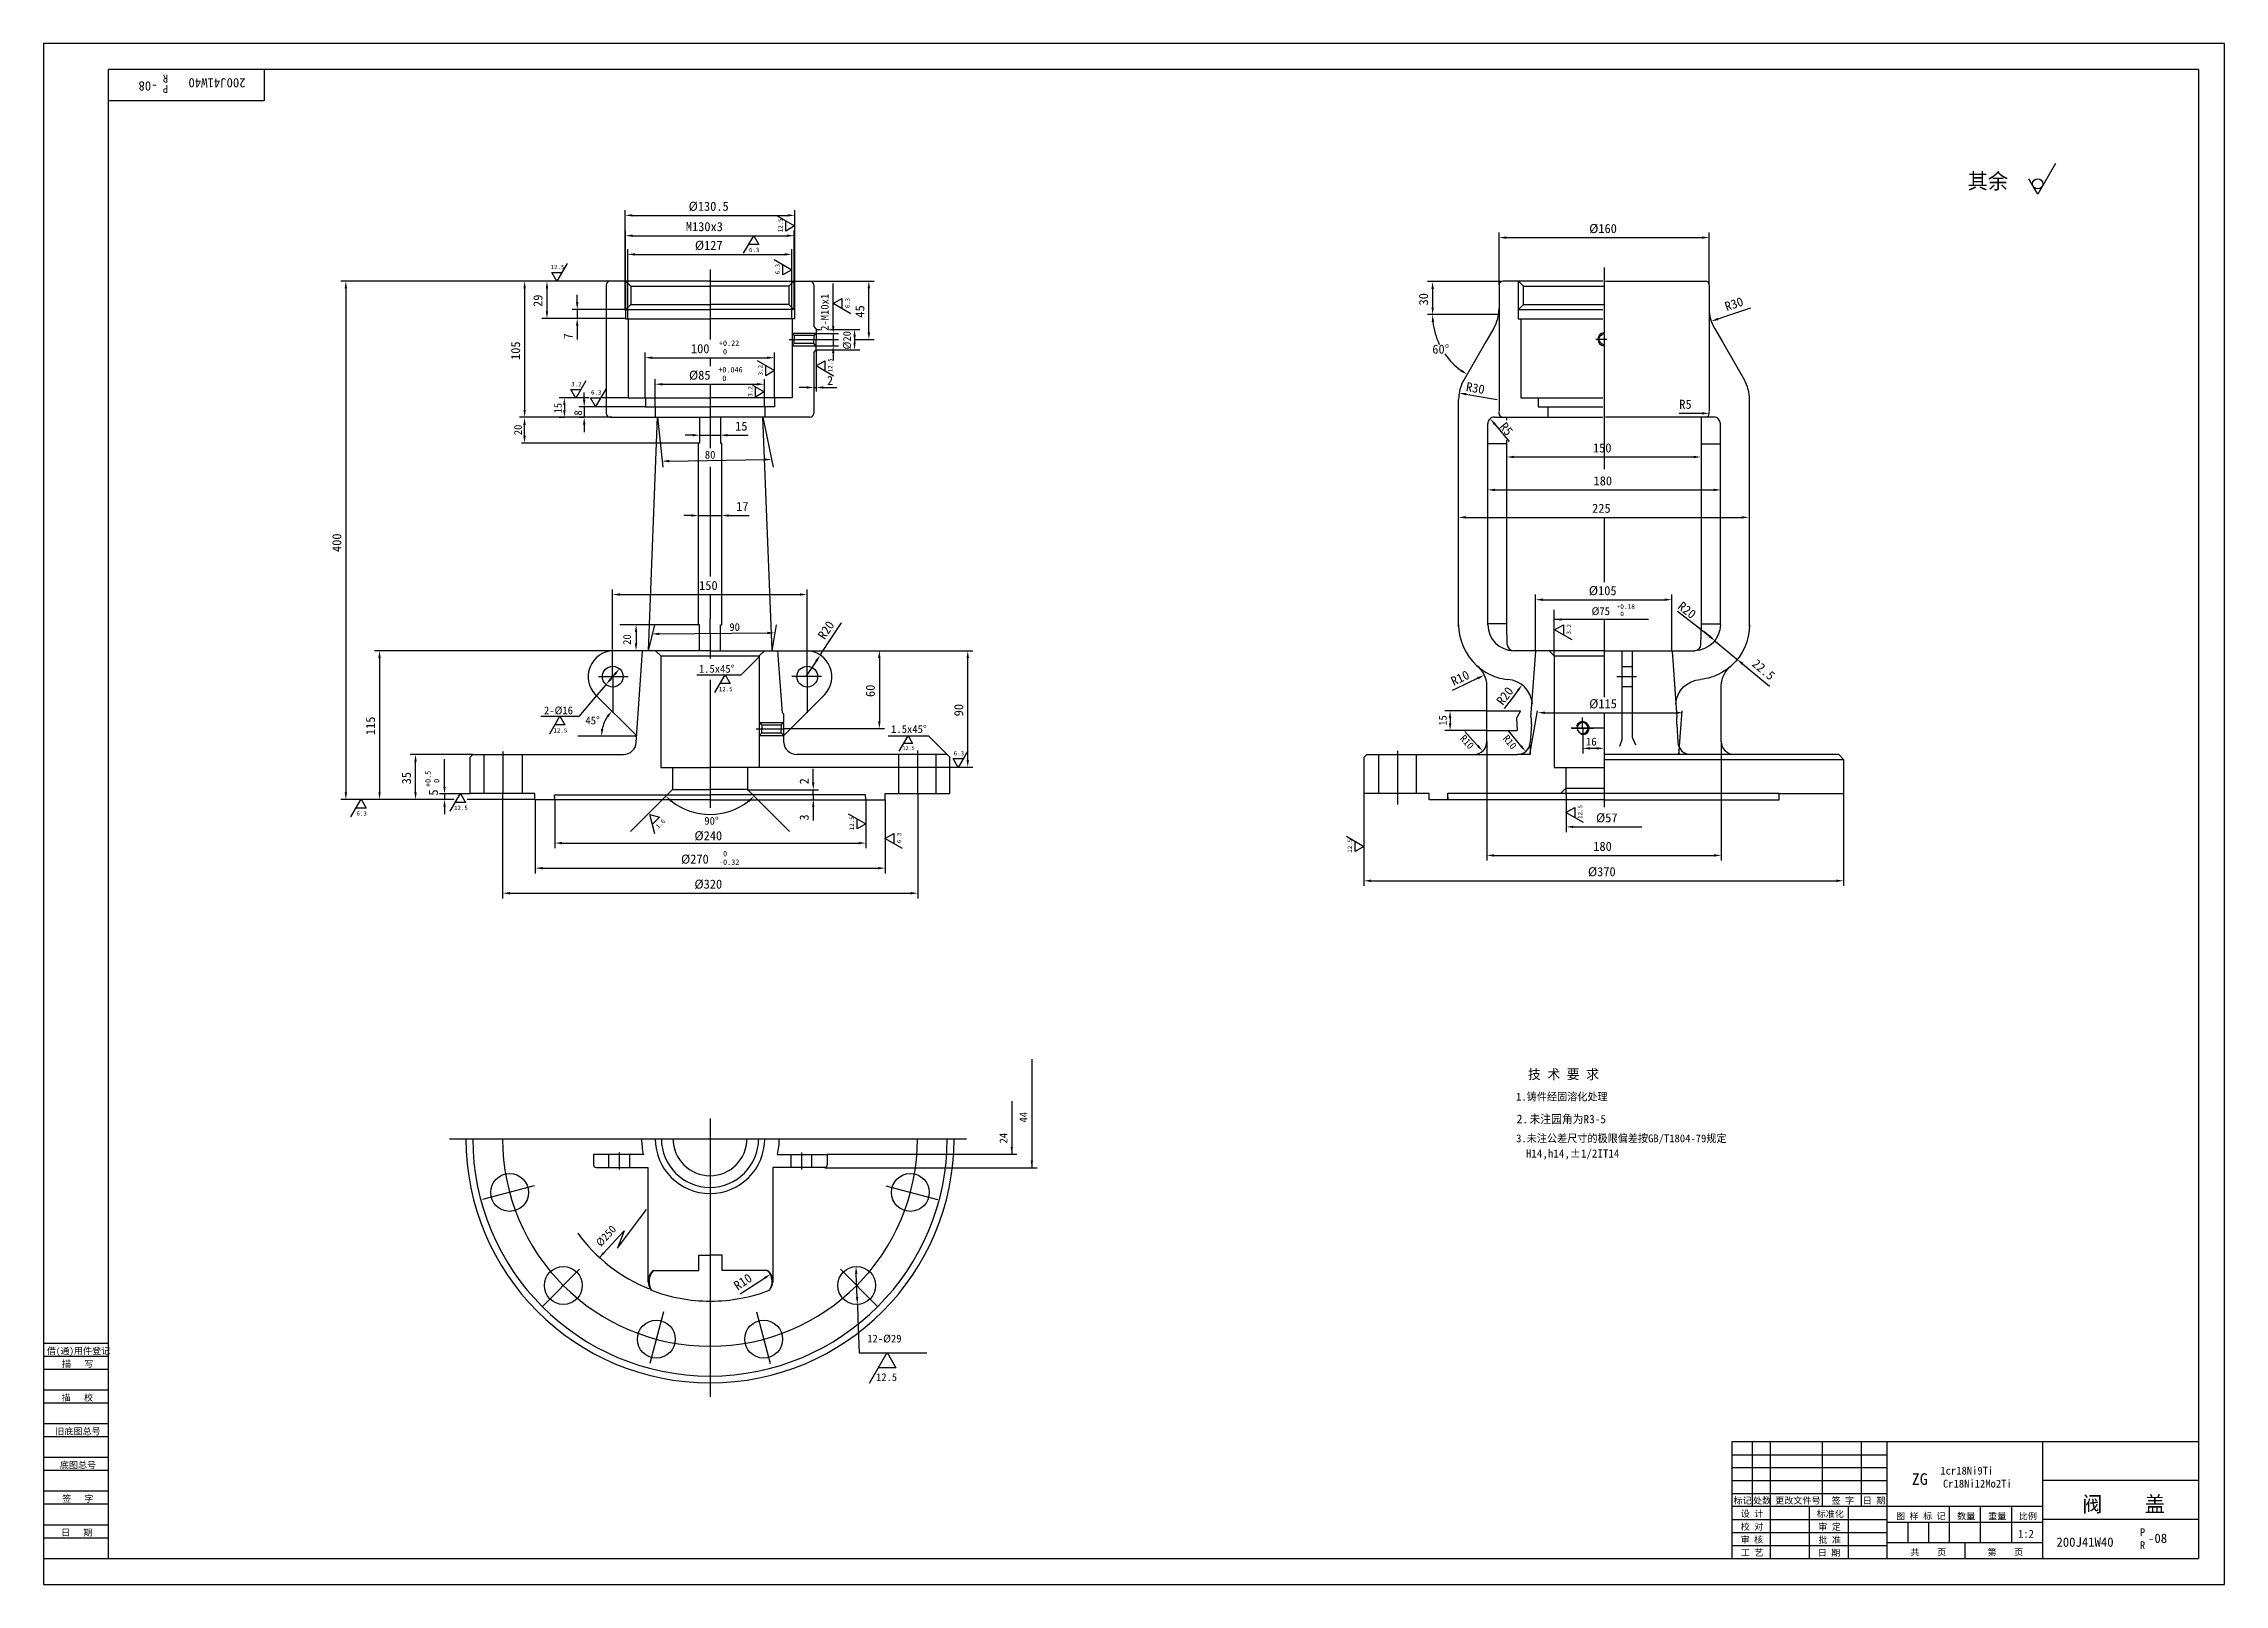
# Model space of a CAD drawing. Header units: metres. Extents: x 0 to 841, y 0 to 594.
import ezdxf

# ---------------------------------------------------------------- set-up
doc = ezdxf.new("R2010")
doc.units = ezdxf.units.M
for name, color, linetype in [('B', 3, 'Continuous'), ('C', 6, 'Continuous'), ('D', 1, 'Continuous'), ('FL', 5, 'Continuous'), ('HA', 5, 'Continuous'), ('T', 7, 'Continuous'), ('TL', 4, 'Continuous')]:
    doc.layers.add(name, color=color, linetype=linetype)

# ---------------------------------------------------------------- blocks, each defined once
blk = doc.blocks.new('TUKUN1')
at = {"layer": 'FL'}
for p, q in [((841, 594), (0, 594)), ((0, 594), (0, 0)), ((841, 0), (841, 594)), ((0, 83), (25, 83)), ((0, 75), (25, 75)), ((0, 70), (25, 70)), ((0, 62), (25, 62)), ((0, 57), (25, 57)), ((659, 30), (659, 55)), ((666, 10), (666, 55)), ((686, 30), (686, 55)), ((701, 30), (701, 55)), ((0, 49), (25, 49)), ((0, 44), (25, 44)), ((651, 50), (711, 50)), ((651, 45), (711, 45)), ((0, 36), (25, 36)), ((651, 40), (711, 40)), ((651, 35), (711, 35)), ((0, 31), (25, 31)), ((696, 10), (696, 30)), ((0, 23), (25, 23)), ((0, 18), (25, 18)), ((651, 25), (711, 25)), ((651, 20), (711, 20)), ((651, 15), (711, 15)), ((0, 0), (841, 0))]:
    blk.add_line(p, q, dxfattribs=at)
at = {"layer": 'TL'}
for p, q in [((831, 584), (25, 584)), ((25, 10), (25, 584)), ((85, 584), (85, 572)), ((831, 584), (831, 10)), ((85, 572), (25, 572)), ((0, 93), (25, 93)), ((0, 88), (25, 88)), ((831, 55), (651, 55)), ((651, 55), (651, 10)), ((711, 10), (711, 55)), ((771, 10), (771, 55)), ((831, 40), (771, 40)), ((771, 30), (651, 30)), ((681, 10), (681, 30)), ((735, 16), (735, 30)), ((747, 16), (747, 30)), ((759, 16), (759, 30)), ((711, 24), (771, 24)), ((719, 16), (719, 24)), ((727, 16), (727, 24)), ((831, 25), (771, 25)), ((0, 10), (831, 10)), ((771, 16), (711, 16)), ((741, 10), (741, 16))]:
    blk.add_line(p, q, dxfattribs=at)
at = {"layer": 'T'}
for s, p in [('借(通)用件登记', (1.26, 88.76)), ('描   写', (7.09, 83.76)), ('描   校', (6.98, 70.76)), ('旧底图总号', (4.52, 57.76)), ('底图总号', (6.25, 44.76)), ('签   字', (7.1, 31.76)), ('标记', (651.71, 31.07)), ('处数', (659.22, 31.07)), ('更改文件号', (667.75, 31.07)), ('签 字', (689.53, 31.07)), ('日 期', (701.57, 31.07)), ('设 计', (654.5, 25.99)), ('标准化', (683.77, 25.93)), ('图 样 标 记', (714.4, 25.04)), ('数量', (737.92, 25.04)), ('重量', (749.88, 25.04)), ('比例', (761.7, 25.04)), ('日   期', (6.72, 18.76)), ('校 对', (654.48, 20.99)), ('审 核', (654.41, 15.99)), ('批 准', (684.46, 15.93)), ('审 定', (684.39, 20.93)), ('工 艺', (654.52, 10.99)), ('日 期', (684.18, 10.93)), ('共    页', (719.91, 11.13)), ('第    页', (749.62, 11.13))]:
    blk.add_text(s, height=2.5, dxfattribs=at).set_placement(p)

msp = doc.modelspace()

# ---------------------------------------------------------------- linework, layer by layer
at = {"layer": 'B'}
for p, q in [((608.69, 353.82), (612.61, 353.82)), ((608.69, 346.14), (612.61, 346.14)), ((217.99, 160.74), (217.99, 165.72)), ((226.02, 160.74), (226.02, 165.72)), ((288.28, 160.74), (288.28, 165.72)), ((296.32, 160.74), (296.32, 165.72))]:
    msp.add_line(p, q, dxfattribs=at)
at = {"layer": 'C'}
for p, q in [((256.99, 506.91), (256.99, 479.93)), ((601.79, 507.68), (601.79, 430)), ((287.49, 479.95), (297.99, 479.95)), ((598.59, 480.02), (602.87, 480.02)), ((256.99, 472.91), (256.99, 469.68)), ((256.99, 462.69), (256.99, 438.1)), ((256.99, 430.87), (256.99, 388.56)), ((601.79, 411.36), (601.79, 386.38)), ((256.99, 381.61), (256.99, 372.26)), ((256.99, 366.88), (256.99, 372.26)), ((601.79, 371.93), (601.79, 342.09)), ((256.99, 366.88), (256.99, 356.94)), ((213.99, 349.95), (225.49, 349.95)), ((219.49, 349.95), (219.49, 335.95)), ((256.99, 348.73), (256.99, 299.33)), ((299.99, 349.95), (288.49, 349.95)), ((294.49, 349.95), (294.49, 335.95)), ((606.73, 349.98), (614.24, 349.98)), ((274.73, 329.81), (285.29, 329.81)), ((601.65, 330.13), (589.09, 330.13)), ((589.31, 330.13), (597.71, 330.13)), ((593.51, 330.08), (593.51, 334.26)), ((601.79, 336.15), (601.79, 299.69)), ((177.16, 304.82), (177.16, 321.1)), ((336.99, 321.45), (336.99, 304.95)), ((522.16, 321.41), (522.16, 300.6)), ((256.99, 179.59), (256.99, 84.73)), ((156.55, 171.81), (355.85, 171.81)), ((222, 166.46), (222, 160)), ((292.3, 166.46), (292.3, 160)), ((189.21, 153.65), (169.31, 148.32)), ((324.76, 153.65), (344.67, 148.32)), ((206.64, 121.47), (192.49, 107.32)), ((307.33, 121.47), (321.48, 107.32)), ((239.1, 105.06), (233.77, 85.16)), ((274.87, 105.06), (280.21, 85.16)), ((256.99, 84.73), (256.99, 72.29))]:
    msp.add_line(p, q, dxfattribs=at)
msp.add_arc((256.99, 171.81), 80, 180, 0, dxfattribs=at)
at = {"layer": 'D'}
for p, q in [((775.83, 547.83), (769, 536)), ((769, 536), (765.58, 541.91)), ((224.27, 491.17), (224.27, 529.79)), ((224.38, 502.37), (224.38, 521.95)), ((227.07, 527.79), (286.93, 527.79)), ((282.84, 527.61), (289.6, 523.71)), ((286.22, 521.76), (286.22, 525.66)), ((289.6, 523.71), (286.22, 521.76)), ((289.46, 502.37), (289.46, 521.95)), ((289.73, 491.37), (289.73, 529.79)), ((225.26, 487.96), (225.26, 514.74)), ((227.18, 519.95), (286.66, 519.95)), ((269.93, 513.18), (273.83, 519.94)), ((275.78, 516.56), (271.88, 516.56)), ((273.83, 519.94), (275.78, 516.56)), ((288.57, 487.96), (288.57, 514.74)), ((561.27, 500.95), (561.27, 521.22)), ((564.07, 519.22), (639.51, 519.22)), ((642.31, 500.95), (642.31, 521.22)), ((196, 505.82), (199.91, 505.82)), ((197.96, 502.44), (196, 505.82)), ((201.86, 509.2), (197.96, 502.44)), ((228.06, 512.74), (285.77, 512.74)), ((281.73, 510.75), (288.49, 506.85)), ((285.11, 504.9), (285.11, 508.8)), ((288.49, 506.85), (285.11, 504.9)), ((183.5, 502.45), (114.56, 502.45)), ((116.56, 499.65), (116.56, 305.37)), ((192.12, 502.45), (183.5, 502.45)), ((185.5, 499.65), (185.5, 452.75)), ((218.57, 502.45), (192.12, 502.45)), ((194.12, 499.65), (194.12, 490.81)), ((205.77, 494.35), (205.77, 497.15)), ((224.49, 491.45), (224.49, 502.45)), ((289.49, 491.45), (289.49, 502.45)), ((295.49, 502.45), (320.26, 502.45)), ((304.51, 497.64), (304.51, 501.55)), ((304.51, 487.85), (304.51, 497.64)), ((318.26, 482.75), (318.26, 499.65)), ((561.91, 502.26), (533.66, 502.26)), ((535.66, 499.46), (535.66, 492.34)), ((568.77, 491.45), (568.77, 502.45)), ((203.77, 488.01), (192.12, 488.01)), ((224.35, 491.55), (203.77, 491.55)), ((224.35, 488.01), (203.77, 488.01)), ((205.77, 491.55), (205.77, 488.01)), ((304.51, 493.76), (307.89, 495.71)), ((311.27, 489.86), (304.51, 493.76)), ((304.51, 485.05), (304.51, 487.85)), ((307.89, 495.71), (307.89, 491.81)), ((561.19, 489.54), (533.66, 489.54)), ((645.77, 487.87), (649.56, 489.17)), ((649.56, 489.17), (658.32, 492.18)), ((205.77, 485.21), (205.77, 482.41)), ((205.77, 482.41), (205.77, 479.99)), ((288.62, 482.37), (297.99, 482.37)), ((297.85, 483.81), (299.54, 483.81)), ((297.85, 482.25), (306.51, 482.25)), ((297.99, 479.95), (306.6, 479.95)), ((303.07, 483.81), (314.73, 483.81)), ((304.51, 482.25), (304.51, 477.55)), ((312.71, 479.95), (320.26, 479.95)), ((312.73, 481.01), (312.73, 478.75)), ((231.97, 457.3), (231.97, 474.91)), ((234.77, 472.91), (279.01, 472.91)), ((275.13, 471.83), (281.89, 467.93)), ((281.81, 457.3), (281.81, 474.91)), ((288.62, 477.46), (297.99, 477.46)), ((297.85, 477.55), (306.51, 477.55)), ((297.88, 469.76), (301.26, 471.71)), ((297.93, 475.88), (297.93, 462.46)), ((297.99, 475.95), (314.73, 475.95)), ((301.26, 471.71), (301.26, 467.8)), ((304.51, 474.75), (304.51, 471.95)), ((304.51, 471.95), (304.51, 471.86)), ((209.15, 464.04), (205.24, 457.28)), ((235.81, 453.8), (235.81, 464.69)), ((238.61, 462.69), (275.17, 462.69)), ((277.97, 453.8), (277.97, 464.69)), ((278.51, 465.97), (278.51, 469.88)), ((281.89, 467.93), (278.51, 465.97)), ((304.64, 465.85), (297.88, 469.76)), ((210.44, 457.45), (198.83, 457.45)), ((200.83, 454.65), (200.83, 452.72)), ((205.24, 457.28), (203.29, 460.66)), ((203.29, 460.66), (207.2, 460.66)), ((208.48, 456.73), (208.48, 459.53)), ((210.94, 457.45), (214.84, 457.45)), ((212.89, 454.07), (210.94, 457.45)), ((216.8, 460.83), (212.89, 454.07)), ((225.29, 457.45), (215.35, 457.45)), ((273.37, 462.35), (277.94, 459.71)), ((274.56, 457.76), (274.56, 461.66)), ((277.94, 459.71), (274.56, 457.76)), ((294.22, 461.43), (291.42, 461.43)), ((297.02, 461.43), (297.93, 461.43)), ((297.93, 462.46), (297.93, 459.91)), ((300.73, 461.43), (303.53, 461.43)), ((303.53, 461.43), (305.96, 461.43)), ((548.66, 458.83), (551.42, 458.37)), ((551.42, 458.37), (560.55, 456.83)), ((219.11, 449.95), (183.5, 449.95)), ((185.48, 442.81), (185.48, 447.01)), ((200.83, 449.92), (198.83, 449.92)), ((232.08, 453.93), (206.48, 453.93)), ((208.48, 449.92), (206.48, 449.92)), ((208.48, 453.93), (208.48, 449.92)), ((208.48, 447.12), (208.48, 444.32)), ((236.72, 449.98), (238.79, 430.76)), ((277.36, 449.98), (281.31, 430.76)), ((559.63, 447.27), (561.42, 445.12)), ((636.71, 451.45), (630.79, 451.45)), ((639.51, 451.45), (636.71, 451.45)), ((252.38, 440.01), (184.33, 440.01)), ((208.48, 444.32), (208.48, 444.23)), ((250.27, 443.03), (247.47, 443.03)), ((253.07, 443.03), (260.99, 443.03)), ((263.79, 443.03), (266.59, 443.03)), ((266.59, 443.03), (271.68, 443.03)), ((561.42, 445.12), (565.21, 440.56)), ((241.26, 433.05), (277.99, 433.64)), ((567.01, 434.64), (636.35, 434.64)), ((559.7, 421.95), (644.08, 421.95)), ((249.74, 412.07), (246.94, 412.07)), ((252.54, 412.07), (261.38, 412.07)), ((264.18, 412.07), (266.98, 412.07)), ((266.98, 412.07), (272.07, 412.07)), ((548.49, 411.36), (654.85, 411.36)), ((219.44, 350), (219.44, 383.61)), ((222.24, 381.61), (291.68, 381.61)), ((294.48, 350), (294.48, 383.61)), ((575.4, 360.13), (575.4, 381.62)), ((578.2, 379.62), (625.14, 379.62)), ((627.94, 360.13), (627.94, 381.62)), ((302.61, 362.96), (307.72, 370.68)), ((582.58, 357.96), (582.58, 375.67)), ((618.88, 371.99), (582.64, 371.99)), ((637.41, 369.37), (630.08, 375.02)), ((242.54, 369.98), (222.24, 369.98)), ((228.47, 367.18), (228.47, 362.79)), ((233.21, 359.86), (235.73, 369.9)), ((237.42, 366.44), (279.15, 366.79)), ((252.43, 369.98), (242.54, 369.98)), ((280.98, 359.86), (282.64, 369.9)), ((299.52, 358.29), (302.61, 362.96)), ((582.71, 368.02), (586.09, 369.97)), ((589.47, 364.12), (582.71, 368.02)), ((586.09, 369.97), (586.09, 366.07)), ((642.35, 365.57), (637.41, 369.37)), ((642.52, 365.46), (640.37, 367.26)), ((644.67, 363.67), (653.01, 356.71)), ((219.44, 359.94), (127.54, 359.94)), ((129.54, 357.14), (129.54, 305.37)), ((275.99, 357.65), (268.92, 350.58)), ((297.97, 355.96), (293.99, 349.95)), ((294.48, 359.95), (324.29, 359.95)), ((322.29, 357.15), (322.29, 332.71)), ((324.29, 359.95), (358.39, 359.95)), ((356.39, 317.83), (356.39, 357.15)), ((655.16, 354.91), (657.31, 353.12)), ((216.89, 346.92), (213.24, 342.67)), ((218.71, 349.04), (220.28, 350.86)), ((257.79, 350.58), (251.88, 350.58)), ((268.92, 350.58), (257.79, 350.58)), ((258.91, 343.87), (262.81, 350.63)), ((264.76, 347.25), (260.86, 347.25)), ((262.81, 350.63), (264.76, 347.25)), ((544.58, 345.31), (543.17, 344.64)), ((553.1, 349.34), (544.58, 345.31)), ((657.31, 353.12), (665.57, 346.22)), ((213.24, 342.67), (206.35, 334.63)), ((556.45, 336.75), (540.4, 336.75)), ((566.81, 342.35), (563.25, 337.67)), ((568.5, 344.58), (566.81, 342.35)), ((573.16, 319.96), (576.06, 336.78)), ((630.64, 319.83), (631.89, 336.78)), ((206.35, 334.63), (191.72, 334.63)), ((195.16, 327.96), (199.06, 334.72)), ((201.01, 331.34), (197.11, 331.34)), ((199.06, 334.72), (201.01, 331.34)), ((276, 332.31), (284.87, 332.31)), ((284.87, 332.31), (285.43, 332.31)), ((285.29, 329.91), (324.29, 329.91)), ((556.45, 329.17), (540.4, 329.17)), ((542.4, 333.95), (542.4, 331.97)), ((551.19, 325.37), (548.07, 328.79)), ((567.96, 325.39), (565.03, 328.96)), ((578.97, 336.04), (629.47, 336.04)), ((593.54, 330.09), (593.54, 320.32)), ((165.49, 319.95), (141.42, 319.95)), ((228.73, 326.99), (205.99, 326.99)), ((276, 327.32), (284.87, 327.32)), ((284.87, 327.32), (285.43, 327.32)), ((341.42, 327.02), (325.66, 327.02)), ((329.94, 321.28), (333.36, 327.19)), ((335.06, 324.23), (331.65, 324.23)), ((333.36, 327.19), (335.06, 324.23)), ((348.49, 319.95), (341.42, 327.02)), ((356.39, 321.29), (352.74, 314.97)), ((553.08, 323.3), (551.19, 325.37)), ((556.59, 324.93), (556.59, 279.04)), ((569.74, 323.23), (567.96, 325.39)), ((573.24, 319.92), (568.34, 319.93)), ((573.24, 323.64), (573.24, 319.92)), ((596.34, 322.32), (598.91, 322.32)), ((630.62, 321.79), (630.62, 319.92)), ((646.99, 324.93), (646.99, 279.04)), ((143.42, 305.37), (143.42, 317.15)), ((154.61, 310.4), (154.61, 318.18)), ((275.93, 315.03), (358.39, 315.03)), ((296.8, 311.96), (296.8, 314.39)), ((296.8, 309.16), (296.8, 311.96)), ((350.79, 318.35), (354.69, 318.35)), ((352.74, 314.97), (350.79, 318.35)), ((164.46, 304.8), (152.61, 304.8)), ((154.61, 307.6), (154.61, 310.4)), ((154.61, 304.8), (154.61, 302.57)), ((156.81, 298.08), (160.71, 304.84)), ((160.71, 304.84), (162.66, 301.46)), ((177.03, 304.75), (177.03, 264.46)), ((240.49, 304.45), (233.42, 297.38)), ((271.32, 306.36), (298.8, 306.36)), ((273.48, 304.45), (287.62, 290.31)), ((296.8, 304.55), (296.8, 306.36)), ((296.8, 304.55), (296.8, 302.48)), ((337.14, 304.75), (337.14, 264.46)), ((509.16, 305.09), (509.16, 269.25)), ((587.13, 304.28), (587.13, 306.87)), ((587.13, 304.28), (587.13, 290.04)), ((694.15, 305.09), (694.15, 269.25)), ((127.54, 302.57), (114.56, 302.57)), ((118.54, 295.91), (122.44, 302.67)), ((124.39, 299.29), (120.49, 299.29)), ((122.44, 302.67), (124.39, 299.29)), ((141.42, 302.57), (127.54, 302.57)), ((152.61, 302.57), (141.42, 302.57)), ((158.31, 302.57), (152.61, 302.57)), ((154.61, 299.77), (154.61, 296.97)), ((162.66, 301.46), (158.76, 301.46)), ((189.45, 302.57), (163.36, 302.57)), ((189.62, 302.43), (189.62, 274.12)), ((197.1, 302.43), (197.1, 283.79)), ((233.42, 297.38), (226.35, 290.31)), ((233.74, 296.83), (237.51, 295.82)), ((235.76, 289.29), (233.74, 296.83)), ((237.51, 295.82), (234.75, 293.06)), ((296.8, 301.75), (296.8, 298.95)), ((296.8, 299.68), (296.8, 296.88)), ((296.8, 296.88), (296.8, 294.46)), ((310.31, 297.1), (317.07, 293.2)), ((313.69, 291.25), (313.69, 295.15)), ((317.07, 302.43), (317.07, 283.79)), ((324.55, 302.43), (324.55, 274.12)), ((587.07, 297.57), (590.45, 299.52)), ((593.83, 293.67), (587.07, 297.57)), ((590.45, 299.52), (590.45, 295.62)), ((317.07, 293.2), (313.69, 291.25)), ((324.44, 287.56), (327.82, 289.52)), ((331.2, 283.66), (324.44, 287.56)), ((327.82, 289.52), (327.82, 285.61)), ((502.4, 288.42), (509.16, 284.52)), ((505.78, 282.57), (505.78, 286.47)), ((589.93, 292.04), (616.28, 292.04)), ((199.9, 285.79), (314.27, 285.79)), ((509.16, 284.52), (505.78, 282.57)), ((559.39, 281.04), (644.19, 281.04)), ((192.42, 276.12), (321.75, 276.12)), ((511.96, 271.25), (691.35, 271.25)), ((179.83, 266.46), (334.34, 266.46)), ((381.1, 202.45), (381.1, 160.57)), ((373.37, 186.26), (373.37, 165.81)), ((301.25, 160.57), (383.1, 160.57)), ((302.21, 165.81), (375.37, 165.81)), ((221.26, 129.65), (232.5, 144.46)), ((214.37, 126.02), (223.87, 136.34)), ((223.87, 136.34), (221.26, 129.65)), ((278.09, 118.11), (275.76, 116.56)), ((313.72, 110.75), (313.4, 119.74)), ((275.76, 116.56), (268.6, 111.82)), ((313.82, 107.95), (314.01, 102.35)), ((314.01, 102.35), (314.48, 89.27)), ((314.48, 89.27), (340.6, 89.27)), ((318.45, 77.61), (325.28, 89.44)), ((325.28, 89.44), (328.7, 83.52)), ((328.7, 83.52), (321.87, 83.52))]:
    msp.add_line(p, q, dxfattribs=at)
msp.add_circle((769, 539.94), 1.97, dxfattribs=at)
for centre, radius, start, end in [((562.27, 489.54), 26.63, 186.03, 205.52), ((562.27, 489.54), 26.63, 214.69, 233.97), ((228.82, 326.99), 13.68, 146.75, 168.25), ((256.99, 320.95), 24.14, 231.65, 308.35), ((256.71, 171.99), 62.5, 215.8, 248.2)]:
    msp.add_arc(centre, radius, start, end, dxfattribs=at)
for points in [[(227.07, 528.25), (227.07, 527.32), (224.27, 527.79)], [(286.93, 528.25), (286.93, 527.32), (289.73, 527.79)], [(227.18, 520.42), (227.18, 519.49), (224.38, 519.95)], [(228.06, 513.21), (228.06, 512.27), (225.26, 512.74)], [(285.77, 513.21), (285.77, 512.27), (288.57, 512.74)], [(286.66, 520.42), (286.66, 519.49), (289.46, 519.95)], [(564.07, 519.68), (564.07, 518.75), (561.27, 519.22)], [(639.51, 519.68), (639.51, 518.75), (642.31, 519.22)], [(116.09, 499.65), (117.03, 499.65), (116.56, 502.45)], [(185.04, 499.65), (185.97, 499.65), (185.5, 502.45)], [(193.65, 499.65), (194.58, 499.65), (194.12, 502.45)], [(317.79, 499.65), (318.72, 499.65), (318.26, 502.45)], [(535.2, 499.46), (536.13, 499.46), (535.66, 502.26)], [(193.65, 490.81), (194.58, 490.81), (194.12, 488.01)], [(205.3, 494.35), (206.24, 494.35), (205.77, 491.55)], [(205.3, 485.21), (206.24, 485.21), (205.77, 488.01)], [(535.2, 492.34), (536.13, 492.34), (535.66, 489.54)], [(535.32, 486.72), (536.25, 486.76), (535.64, 489.54)], [(645.93, 487.43), (645.62, 488.31), (643.13, 486.96)], [(304.04, 485.05), (304.97, 485.05), (304.51, 482.25)], [(312.27, 481.01), (313.2, 481.01), (312.73, 483.81)], [(317.79, 482.75), (318.72, 482.75), (318.26, 479.95)], [(234.77, 473.38), (234.77, 472.44), (231.97, 472.91)], [(279.01, 473.38), (279.01, 472.44), (281.81, 472.91)], [(304.04, 474.75), (304.97, 474.75), (304.51, 477.55)], [(312.27, 478.75), (313.2, 478.75), (312.73, 475.95)], [(238.61, 463.15), (238.61, 462.22), (235.81, 462.69)], [(275.17, 463.15), (275.17, 462.22), (277.97, 462.69)], [(546.86, 468.39), (546.35, 467.61), (548.95, 466.48)], [(200.36, 454.65), (201.29, 454.65), (200.83, 457.45)], [(208.01, 456.73), (208.94, 456.73), (208.48, 453.93)], [(294.22, 461.9), (294.22, 460.97), (297.02, 461.43)], [(300.73, 461.9), (300.73, 460.97), (297.93, 461.43)], [(548.58, 458.37), (548.74, 459.29), (545.9, 459.3)], [(185.01, 447.01), (185.94, 447.01), (185.48, 449.81)], [(185.04, 452.75), (185.97, 452.75), (185.5, 449.95)], [(200.36, 452.72), (201.29, 452.72), (200.83, 449.92)], [(208.01, 447.12), (208.94, 447.12), (208.48, 449.92)], [(559.27, 446.97), (559.99, 447.57), (557.84, 449.42)], [(639.51, 450.99), (639.51, 451.92), (642.31, 451.45)], [(185.01, 442.81), (185.94, 442.81), (185.48, 440.01)], [(250.27, 443.5), (250.27, 442.57), (253.07, 443.03)], [(263.79, 443.5), (263.79, 442.57), (260.99, 443.03)], [(241.25, 433.52), (241.27, 432.59), (238.46, 433.01)], [(277.98, 434.1), (277.99, 433.17), (280.79, 433.68)], [(567.01, 435.11), (567.01, 434.17), (564.21, 434.64)], [(636.35, 435.11), (636.35, 434.17), (639.15, 434.64)], [(559.7, 422.42), (559.7, 421.48), (556.9, 421.95)], [(644.08, 422.42), (644.08, 421.48), (646.88, 421.95)], [(249.74, 412.54), (249.74, 411.6), (252.54, 412.07)], [(264.18, 412.54), (264.18, 411.6), (261.38, 412.07)], [(548.49, 411.83), (548.49, 410.9), (545.69, 411.36)], [(654.85, 411.83), (654.85, 410.9), (657.65, 411.36)], [(222.24, 382.08), (222.24, 381.15), (219.44, 381.61)], [(291.68, 382.08), (291.68, 381.15), (294.48, 381.61)], [(578.2, 380.09), (578.2, 379.15), (575.4, 379.62)], [(625.14, 380.09), (625.14, 379.15), (627.94, 379.62)], [(585.44, 371.54), (582.64, 371.99), (585.44, 372.44)], [(228, 367.18), (228.93, 367.18), (228.47, 369.98)], [(228, 362.79), (228.93, 362.79), (228.47, 359.99)], [(237.42, 366.91), (237.43, 365.98), (234.62, 366.42)], [(279.14, 367.26), (279.15, 366.33), (281.95, 366.82)], [(642.06, 365.2), (642.63, 365.94), (644.56, 363.86)], [(642.82, 365.82), (642.22, 365.1), (644.67, 363.67)], [(129.07, 357.14), (130, 357.14), (129.54, 359.94)], [(298.36, 355.7), (297.58, 356.21), (299.52, 358.29)], [(321.82, 357.15), (322.75, 357.15), (322.29, 359.95)], [(355.92, 357.15), (356.85, 357.15), (356.39, 359.95)], [(655.46, 355.27), (654.86, 354.55), (653.01, 356.71)], [(219.07, 348.74), (218.36, 349.35), (216.89, 346.92)], [(220.63, 350.56), (219.92, 351.17), (222.1, 352.99)], [(553.3, 348.92), (552.9, 349.76), (555.63, 350.54)], [(568.87, 344.3), (568.13, 344.87), (570.19, 346.81)], [(217.02, 334.79), (217.74, 334.2), (219.15, 336.66)], [(541.93, 333.95), (542.87, 333.95), (542.4, 336.75)], [(578.97, 336.51), (578.97, 335.57), (576.17, 336.04)], [(629.47, 336.51), (629.47, 335.57), (632.27, 336.04)], [(215.89, 329.73), (214.97, 329.83), (215.14, 326.99)], [(321.82, 332.71), (322.75, 332.71), (322.29, 329.91)], [(541.93, 331.97), (542.87, 331.97), (542.4, 329.17)], [(142.96, 317.15), (143.89, 317.15), (143.42, 319.95)], [(552.73, 322.99), (553.42, 323.62), (554.96, 321.24)], [(569.38, 322.93), (570.1, 323.53), (571.52, 321.07)], [(596.34, 322.78), (596.34, 321.85), (593.54, 322.32)], [(598.91, 322.78), (598.91, 321.85), (601.71, 322.32)], [(355.92, 317.83), (356.85, 317.83), (356.39, 315.03)], [(116.09, 305.37), (117.03, 305.37), (116.56, 302.57)], [(129.07, 305.37), (130, 305.37), (129.54, 302.57)], [(142.96, 305.37), (143.89, 305.37), (143.42, 302.57)], [(154.14, 307.6), (155.07, 307.6), (154.61, 304.8)], [(241.7, 301.67), (242.32, 302.37), (239.92, 303.88)], [(271.65, 302.37), (272.28, 301.67), (274.06, 303.88)], [(296.34, 309.16), (297.27, 309.16), (296.8, 306.36)], [(154.14, 299.77), (155.07, 299.77), (154.61, 302.57)], [(296.34, 299.68), (297.27, 299.68), (296.8, 302.48)], [(199.9, 286.25), (199.9, 285.32), (197.1, 285.79)], [(314.27, 286.25), (314.27, 285.32), (317.07, 285.79)], [(589.93, 292.51), (589.93, 291.58), (587.13, 292.04)], [(559.39, 281.5), (559.39, 280.57), (556.59, 281.04)], [(644.19, 281.5), (644.19, 280.57), (646.99, 281.04)], [(192.42, 276.59), (192.42, 275.66), (189.62, 276.12)], [(321.75, 276.59), (321.75, 275.66), (324.55, 276.12)], [(511.96, 271.72), (511.96, 270.78), (509.16, 271.25)], [(691.35, 271.72), (691.35, 270.78), (694.15, 271.25)], [(179.83, 266.93), (179.83, 266), (177.03, 266.46)], [(334.34, 266.93), (334.34, 266), (337.14, 266.46)], [(373.82, 168.61), (373.37, 165.81), (372.92, 168.61)], [(381.55, 163.37), (381.1, 160.57), (380.65, 163.37)], [(215.75, 128.1), (214.37, 126.02), (216.33, 127.58)], [(278.35, 117.72), (277.84, 118.5), (280.43, 119.66)], [(312.93, 119.73), (313.86, 119.76), (313.3, 122.54)], [(313.25, 110.73), (314.18, 110.76), (313.82, 107.95)]]:
    msp.add_solid(points, dxfattribs=at)
at = {"layer": 'FL'}
for centre, start, end in [((601.9, 480.02), 93.8, 266.2), ((593.51, 330.13), 255, 165)]:
    msp.add_arc(centre, 2.5, start, end, dxfattribs=at)
at = {"layer": 'HA'}
for p, q in [((569.57, 336.8), (567.97, 333.96)), ((567.97, 333.96), (568.3, 329.17))]:
    msp.add_line(p, q, dxfattribs=at)
at = {"layer": 'TL'}
for p, q in [((216.99, 500.95), (216.99, 451.45)), ((224.56, 502.45), (218.49, 502.45)), ((224.49, 502.45), (226.49, 500.45)), ((256.99, 502.45), (224.56, 502.45)), ((226.49, 500.45), (256.99, 500.45)), ((226.49, 500.45), (226.49, 493.45)), ((287.37, 500.45), (256.88, 500.45)), ((256.99, 502.45), (289.49, 502.45)), ((289.37, 502.45), (287.37, 500.45)), ((287.37, 500.45), (287.37, 493.45)), ((289.49, 502.45), (295.49, 502.45)), ((296.99, 500.95), (296.99, 484.95)), ((561.27, 500.95), (561.27, 491.83)), ((568.77, 502.45), (562.77, 502.45)), ((570.77, 500.45), (568.77, 502.45)), ((601.27, 502.45), (568.84, 502.45)), ((570.77, 500.45), (601.79, 500.45)), ((570.77, 493.45), (570.77, 500.45)), ((602.31, 502.45), (634.75, 502.45)), ((634.75, 502.45), (640.81, 502.45)), ((642.31, 500.95), (642.31, 491.83)), ((224.49, 491.45), (224.37, 491.45)), ((224.37, 491.45), (224.37, 487.95)), ((224.37, 487.95), (224.49, 487.95)), ((224.49, 491.45), (226.49, 493.45)), ((224.49, 491.45), (256.99, 491.45)), ((224.49, 487.95), (225.37, 487.95)), ((225.37, 487.95), (225.37, 457.45)), ((225.37, 487.95), (256.99, 487.95)), ((226.49, 493.45), (256.99, 493.45)), ((287.37, 493.45), (256.88, 493.45)), ((289.49, 491.45), (256.99, 491.45)), ((288.62, 487.95), (256.99, 487.95)), ((289.37, 491.45), (287.37, 493.45)), ((288.62, 487.95), (288.62, 482.38)), ((289.49, 487.95), (288.62, 487.95)), ((289.49, 491.45), (289.62, 491.45)), ((289.62, 487.95), (289.49, 487.95)), ((289.62, 491.45), (289.62, 487.95)), ((561.27, 491.83), (561.27, 452.26)), ((568.77, 491.45), (568.65, 491.45)), ((568.65, 491.45), (568.65, 487.95)), ((568.65, 487.95), (568.77, 487.95)), ((568.77, 491.45), (570.77, 493.45)), ((568.77, 491.45), (601.27, 491.45)), ((568.77, 487.95), (569.65, 487.95)), ((569.65, 487.95), (569.65, 457.45)), ((569.65, 487.95), (601.27, 487.95)), ((570.77, 493.45), (601.79, 493.45)), ((642.31, 491.83), (642.31, 452.26)), ((289.49, 481.45), (288.6, 482.39)), ((288.62, 482.38), (288.62, 477.44)), ((289.49, 481.45), (289.49, 479.94)), ((296.99, 481.45), (289.49, 481.45)), ((289.49, 478.38), (289.49, 479.9)), ((296.99, 484.95), (297.99, 483.95)), ((297.99, 482.45), (296.99, 481.45)), ((296.99, 481.45), (296.99, 479.95)), ((296.99, 478.38), (296.99, 479.88)), ((297.99, 483.95), (297.99, 482.38)), ((297.99, 482.38), (297.99, 479.95)), ((297.99, 477.46), (297.99, 479.95)), ((559.26, 484.33), (556.18, 478.99)), ((644.32, 484.33), (647.41, 478.99)), ((289.49, 478.38), (288.6, 477.44)), ((288.62, 477.44), (288.62, 457.45)), ((296.99, 478.38), (289.49, 478.38)), ((297.99, 477.38), (296.99, 478.38)), ((296.99, 474.95), (297.99, 475.95)), ((296.99, 474.95), (296.99, 451.45)), ((297.99, 475.95), (297.99, 477.46)), ((556.18, 478.99), (547.7, 464.31)), ((647.41, 478.99), (655.88, 464.31)), ((225.37, 457.45), (232.12, 457.45)), ((231.99, 457.45), (256.99, 457.45)), ((232.12, 457.45), (232.12, 453.95)), ((281.99, 457.45), (256.99, 457.45)), ((288.62, 457.45), (281.87, 457.45)), ((281.87, 457.45), (281.87, 453.95)), ((545.69, 369.17), (545.69, 456.81)), ((569.65, 457.45), (576.4, 457.45)), ((576.27, 457.45), (601.27, 457.45)), ((576.4, 457.45), (576.4, 453.95)), ((657.89, 369.17), (657.89, 456.81)), ((218.49, 449.95), (235.8, 449.95)), ((232.12, 453.95), (235.87, 453.95)), ((233.21, 359.97), (236.78, 450.01)), ((235.8, 449.95), (256.99, 449.95)), ((235.87, 453.95), (256.99, 453.95)), ((235.87, 453.95), (235.87, 449.95)), ((252.99, 449.95), (252.99, 439.95)), ((278.12, 453.95), (256.99, 453.95)), ((278.19, 449.95), (256.99, 449.95)), ((260.99, 449.95), (260.99, 439.95)), ((280.98, 359.97), (277.42, 450.01)), ((281.87, 453.95), (278.12, 453.95)), ((278.12, 453.95), (278.12, 449.95)), ((295.49, 449.95), (278.19, 449.95)), ((556.94, 370.65), (556.94, 447.5)), ((559.47, 450), (562.77, 449.95)), ((561.27, 451.45), (561.27, 452.04)), ((562.77, 449.95), (580.07, 449.95)), ((564.29, 448.82), (564.29, 450.14)), ((576.4, 453.95), (580.15, 453.95)), ((580.07, 449.95), (601.27, 449.95)), ((580.15, 453.95), (601.27, 453.95)), ((580.15, 453.95), (580.15, 449.95)), ((623.51, 449.95), (602.31, 449.95)), ((640.81, 449.95), (623.51, 449.95)), ((639.29, 369.96), (639.29, 450.14)), ((644.11, 450), (640.81, 449.95)), ((642.31, 451.45), (642.31, 452.04)), ((646.64, 370.65), (646.64, 447.5)), ((252.49, 369.95), (252.49, 439.95)), ((252.99, 439.95), (252.49, 439.95)), ((260.99, 439.95), (261.49, 439.95)), ((261.49, 369.95), (261.49, 439.95)), ((564.29, 439.74), (556.94, 439.74)), ((564.29, 369.96), (564.29, 441.17)), ((639.29, 439.74), (646.64, 439.74)), ((564.29, 370.3), (556.9, 370.3)), ((556.94, 369.96), (556.94, 370.65)), ((639.15, 370.3), (646.47, 370.3)), ((646.64, 369.96), (646.64, 370.65)), ((252.99, 369.95), (252.49, 369.95)), ((252.99, 359.95), (252.99, 369.95)), ((260.99, 359.95), (260.99, 369.95)), ((260.99, 369.95), (261.49, 369.95)), ((564.44, 362.41), (564.29, 369.96)), ((639.14, 362.41), (639.29, 369.96)), ((230.94, 359.95), (219.49, 359.95)), ((228.56, 324.61), (230.99, 359.95)), ((235.99, 359.95), (230.94, 359.95)), ((237.08, 359.95), (235.99, 359.95)), ((237.99, 357.95), (235.99, 359.95)), ((256.99, 359.95), (237.08, 359.95)), ((237.99, 357.95), (237.99, 314.95)), ((237.99, 357.95), (275.9, 357.95)), ((256.99, 359.95), (277.07, 359.95)), ((275.99, 357.95), (277.99, 359.95)), ((275.99, 357.95), (275.99, 332.31)), ((277.07, 359.95), (277.99, 359.95)), ((277.99, 359.95), (283.16, 359.95)), ((284.92, 335.95), (283.15, 359.89)), ((283.16, 359.95), (294.49, 359.95)), ((574.29, 359.96), (566.94, 359.96)), ((573.6, 334.25), (575.45, 359.82)), ((575.54, 359.96), (574.29, 359.96)), ((580.58, 359.96), (575.54, 359.96)), ((582.58, 357.96), (580.58, 359.96)), ((581.66, 359.96), (580.61, 359.96)), ((601.79, 359.96), (581.66, 359.96)), ((582.58, 357.96), (582.58, 314.95)), ((582.58, 357.96), (601.76, 357.96)), ((601.79, 359.96), (628.04, 359.96)), ((608.69, 359.92), (608.69, 325.6)), ((612.61, 359.92), (612.61, 326.56)), ((628.04, 359.96), (629.29, 359.96)), ((629.98, 334.25), (628.13, 359.82)), ((629.29, 359.96), (636.64, 359.96)), ((556.59, 336.8), (556.59, 346.5)), ((646.99, 336.8), (646.99, 346.5)), ((212.68, 343.13), (228.73, 327.08)), ((301.3, 343.13), (285.42, 327.25)), ((556.59, 329.17), (556.59, 336.8)), ((556.65, 336.8), (569.57, 336.8)), ((646.99, 329.17), (646.99, 336.8)), ((275.99, 332.33), (276.94, 331.38)), ((275.99, 331.95), (275.99, 327.38)), ((275.99, 327.3), (276.94, 328.25)), ((276.94, 331.38), (283.98, 331.38)), ((276.94, 331.38), (276.94, 329.81)), ((276.94, 328.25), (276.94, 329.81)), ((276.94, 328.25), (283.98, 328.25)), ((283.98, 331.38), (284.41, 331.38)), ((283.98, 328.25), (284.41, 328.25)), ((284.41, 331.38), (285.43, 332.39)), ((284.41, 331.38), (284.41, 329.8)), ((284.41, 328.23), (284.41, 329.8)), ((284.41, 328.23), (285.43, 327.22)), ((285.42, 335.45), (284.92, 335.95)), ((285.42, 332.31), (285.42, 335.45)), ((285.42, 327.58), (285.42, 331.95)), ((556.59, 324.93), (556.59, 329.17)), ((556.65, 329.17), (568.3, 329.17)), ((573.77, 331.65), (573.33, 324.62)), ((573.77, 331.65), (573.77, 334.25)), ((629.81, 331.65), (629.81, 334.25)), ((629.81, 331.65), (630.25, 324.62)), ((646.99, 324.93), (646.99, 329.17)), ((164.49, 318.95), (165.49, 319.95)), ((165.49, 319.95), (169.79, 319.95)), ((169.77, 319.81), (169.77, 304.82)), ((169.79, 319.95), (184.52, 319.95)), ((184.52, 319.95), (223.58, 319.95)), ((184.56, 319.81), (184.56, 304.82)), ((275.99, 327.38), (275.99, 314.95)), ((285.42, 324.61), (285.42, 327.38)), ((329.63, 319.95), (290.41, 319.95)), ((344.11, 319.95), (329.63, 319.95)), ((329.63, 319.93), (329.63, 304.9)), ((344.1, 319.93), (344.1, 304.9)), ((348.49, 319.95), (344.11, 319.95)), ((349.49, 318.95), (348.49, 319.95)), ((509.29, 318.93), (510.29, 319.93)), ((510.29, 319.93), (514.87, 319.93)), ((514.87, 319.93), (529.42, 319.93)), ((514.9, 304.77), (514.9, 319.93)), ((529.42, 304.77), (529.42, 319.93)), ((529.42, 319.93), (530.03, 319.93)), ((530.03, 319.93), (551.59, 319.93)), ((551.59, 319.93), (568.34, 319.93)), ((636, 319.91), (601.71, 319.91)), ((608.69, 325.6), (607.7, 323.02)), ((612.61, 326.56), (613.91, 323.66)), ((651.99, 319.93), (635.24, 319.93)), ((673.55, 319.93), (651.99, 319.93)), ((674.16, 319.93), (673.55, 319.93)), ((692.29, 319.93), (674.16, 319.93)), ((692.29, 319.93), (688.71, 319.93)), ((694.29, 317.93), (692.29, 319.93)), ((164.49, 304.95), (164.49, 318.95)), ((237.99, 314.95), (242.49, 314.95)), ((242.49, 314.95), (256.99, 314.95)), ((242.49, 314.95), (242.49, 306.45)), ((271.49, 314.95), (256.99, 314.95)), ((271.48, 314.95), (271.48, 306.45)), ((275.99, 314.95), (271.49, 314.95)), ((349.49, 304.95), (349.49, 318.95)), ((509.29, 304.93), (509.29, 318.93)), ((582.58, 314.95), (587.08, 314.95)), ((587.08, 314.95), (601.58, 314.95)), ((587.08, 314.95), (587.08, 306.97)), ((694.29, 317.93), (601.71, 317.93)), ((694.29, 304.93), (694.29, 317.93)), ((169.79, 304.95), (164.49, 304.95)), ((184.52, 304.95), (169.79, 304.95)), ((189.49, 304.95), (184.52, 304.95)), ((189.49, 302.45), (189.49, 304.95)), ((196.99, 304.45), (240.49, 304.45)), ((196.99, 303.45), (196.99, 304.45)), ((196.99, 303.45), (196.99, 302.45)), ((240.49, 304.45), (242.49, 306.45)), ((240.49, 304.45), (256.99, 304.45)), ((242.49, 306.45), (256.99, 306.45)), ((271.48, 306.45), (256.99, 306.45)), ((273.48, 304.45), (256.99, 304.45)), ((273.48, 304.45), (271.48, 306.45)), ((316.98, 304.45), (273.48, 304.45)), ((316.98, 303.45), (316.98, 304.45)), ((316.98, 303.45), (316.98, 302.45)), ((316.99, 303.45), (316.99, 302.45)), ((324.49, 302.45), (324.49, 304.95)), ((324.49, 304.95), (329.63, 304.95)), ((329.63, 304.95), (344.11, 304.95)), ((344.11, 304.95), (349.49, 304.95)), ((514.87, 304.93), (509.29, 304.93)), ((529.42, 304.93), (514.87, 304.93)), ((534.29, 304.93), (529.42, 304.93)), ((534.29, 302.43), (534.29, 304.93)), ((541.56, 303.45), (541.56, 302.35)), ((541.57, 304.97), (585.08, 304.97)), ((541.57, 302.47), (541.57, 304.97)), ((587.08, 306.97), (585.08, 304.97)), ((585.08, 304.97), (601.6, 304.97)), ((587.08, 306.97), (601.6, 306.97)), ((669.29, 304.93), (601.65, 304.93)), ((669.29, 302.43), (669.29, 304.93)), ((669.29, 304.93), (674.16, 304.93)), ((674.16, 304.93), (688.71, 304.93)), ((688.71, 304.93), (694.29, 304.93)), ((196.99, 302.45), (189.49, 302.45)), ((256.99, 302.45), (196.99, 302.45)), ((256.99, 302.45), (316.99, 302.45)), ((316.99, 302.45), (324.49, 302.45)), ((541.41, 302.43), (534.29, 302.43)), ((601.79, 302.43), (541.41, 302.43)), ((601.79, 302.43), (669.29, 302.43)), ((231.31, 165.75), (212.08, 165.75)), ((212.08, 165.75), (212.08, 161.75)), ((213.08, 160.75), (233.05, 160.75)), ((233.05, 160.75), (233.05, 130.55)), ((301.23, 160.75), (281.26, 160.75)), ((281.26, 160.75), (281.26, 130.55)), ((283, 165.75), (302.23, 165.75)), ((302.23, 165.75), (302.23, 161.75)), ((233.05, 130.55), (233.05, 116.65)), ((252.67, 126.98), (256.99, 126.98)), ((252.67, 120.97), (252.67, 126.98)), ((261.64, 126.98), (257.32, 126.98)), ((261.64, 120.97), (261.64, 126.98)), ((281.26, 130.55), (281.26, 116.65)), ((235.24, 121.03), (247.31, 121.03)), ((247.31, 120.97), (252.67, 120.97)), ((267, 120.97), (261.64, 120.97)), ((279.07, 121.03), (267, 121.03))]:
    msp.add_line(p, q, dxfattribs=at)
for points in [[(599.82, 480.02, -0.39), (601.74, 482.09, -1)], [(601.74, 477.94, -0.39), (599.82, 480.02, -1)], [(545.69, 369.96, 0.21), (552.73, 354.16, 0.41)], [(556.94, 369.96, 0.41), (566.94, 359.96, 0.41)], [(646.64, 369.96, -0.41), (636.64, 359.96, -0.41)], [(657.89, 369.96, -0.21), (650.85, 354.16, -0.41)], [(552.73, 354.16, 0.06), (556.59, 351.4, 0.06)], [(556.59, 346.5, 0.23), (552.73, 354.16, 0.23)], [(646.99, 346.5, -0.23), (650.85, 354.16, -0.23)], [(650.85, 354.16, -0.06), (646.99, 351.4, -0.06)], [(556.59, 351.4, 0.1), (564.6, 348.84, 0.41)], [(574.13, 339.47, 0.38), (564.6, 348.84, 0.38)], [(629.46, 339.47, -0.38), (638.98, 348.84, -0.38)], [(646.99, 351.4, -0.1), (638.98, 348.84, -0.41)], [(595.59, 330.13, 1), (591.42, 330.13, 1), (595.59, 330.13, 1)], [(235.24, 121.03, 0.36), (234.46, 113.43, 0.36)], [(279.07, 121.03, -0.36), (279.85, 113.43, -0.36)]]:
    msp.add_lwpolyline(points, format="xyb", dxfattribs=at)
for centre, radius in [((219.49, 349.95), 4), ((294.49, 349.95), 4), ((179.71, 151.11), 7.3), ((334.26, 151.11), 7.3), ((200.42, 115.24), 7.3), ((313.56, 115.24), 7.3), ((236.28, 94.54), 7.3), ((277.69, 94.54), 7.3)]:
    msp.add_circle(centre, radius, dxfattribs=at)
for centre, radius, start, end in [((218.49, 500.95), 1.5, 90, 180), ((295.49, 500.95), 1.5, 0, 90), ((562.77, 500.95), 1.5, 90, 180), ((640.81, 500.95), 1.5, 0, 90), ((546.27, 491.83), 15, 330, 0), ((657.31, 491.83), 15, 180, 210), ((560.69, 456.81), 15, 150, 180), ((642.89, 456.81), 15, 0, 30), ((218.49, 451.45), 1.5, 180, 270), ((295.49, 451.45), 1.5, 270, 0), ((559.44, 447.5), 2.5, 89.23, 180), ((562.77, 451.45), 1.5, 180, 270), ((640.81, 451.45), 1.5, 270, 0), ((644.14, 447.5), 2.5, 0, 90.77), ((566.94, 362.46), 2.5, 181.13, 270), ((636.64, 362.46), 2.5, 270, 358.87), ((219.99, 349.95), 10, 92.86, 223.03), ((293.99, 349.95), 10, 316.97, 87.14), ((223.58, 324.95), 5, 270, 356.07), ((290.41, 324.95), 5, 183.93, 270), ((551.59, 324.93), 5, 270, 0), ((568.34, 324.93), 5, 270, 356.43), ((635.24, 324.93), 5, 183.57, 270), ((651.99, 324.93), 5, 180, 270), ((256.99, 171.81), 94.13, 180, 0), ((256.99, 171.81), 91.5, 180, 0), ((256.85, 171.81), 26.25, 180, 193.36), ((256.99, 171.81), 21.12, 180, 0), ((256.99, 171.81), 18.75, 180, 0), ((256.99, 171.81), 14.25, 180, 0), ((257.46, 171.81), 26.25, 346.64, 0), ((213.08, 161.75), 1, 180, 270), ((301.23, 161.75), 1, 270, 0), ((238.05, 116.89), 5, 124.15, 224.61), ((276.26, 116.89), 5, 315.39, 55.85), ((256.9, 171.72), 62.5, 248.6, 270.23), ((257.4, 171.72), 62.5, 269.77, 291.4)]:
    msp.add_arc(centre, radius, start, end, dxfattribs=at)

# ---------------------------------------------------------------- block references
at = {"layer": 'D'}
msp.add_blockref('TUKUN1', (0, 0), dxfattribs=at)

# ---------------------------------------------------------------- texts
for s, height, rotation, p in [('R', 3, 180, (48, 582)), ('200J41W40', 3.6, 180, (77.9, 580.65)), ('-08', 3.6, 180, (43.93, 579.41)), ('P', 3, 180, (48, 578)), ('12.5', 1.7, 90, (284.99, 521.28)), ('6.3', 1.7, 90, (283.88, 505.07)), ('29', 3.5, 90, (192.37, 492.48)), ('2-M10x1', 3, 90, (302.71, 483.26)), ('30', 3.5, 90, (533.91, 493.06)), ('R30', 3.5, 18.97, (649.08, 490.85)), ('6.3', 1.7, 90, (310.82, 491.98)), ('45', 3.5, 90, (316.51, 488.37)), ('7', 3.5, 90, (204.02, 479.99)), ('%%c20', 3, 90, (311.3, 476.1)), ('105', 3.5, 90, (183.75, 472.04)), ('12.5', 1.7, 90, (304.19, 467.33)), ('3.2', 1.7, 90, (277.28, 466.14)), ('R30', 3.5, 350.45, (548.35, 460.08)), ('15', 3, 90, (199.81, 451.43)), ('3.2', 1.7, 90, (273.33, 457.93)), ('20', 3, 90, (184.43, 443.03)), ('8', 3, 90, (207.62, 450.59)), ('R5', 3.5, 309.76, (561.22, 446.17)), ('400', 3.5, 90, (114.81, 398.01)), ('R20', 3.5, 322.38, (629.88, 376.4)), ('R20', 3.5, 56.48, (301.2, 364)), ('20', 3, 90, (226.48, 362.2)), ('3.2', 1.7, 90, (589.02, 366.24)), ('22.5', 3.5, 320.14, (658.5, 354.4)), ('60', 3.5, 90, (320.54, 342.1)), ('R10', 3.5, 25.33, (543.77, 346.35)), ('R20', 3.5, 52.78, (562.74, 338.65)), ('90', 3.5, 90, (354.64, 334.66)), ('115', 3.5, 90, (127.79, 327.42)), ('15', 3, 90, (541.08, 331)), ('R10', 2.8, 312.38, (545.99, 325.95)), ('R10', 2.8, 309.44, (562.56, 326.04)), ('35', 3.5, 90, (141.67, 308.43)), ('+0.5', 2.1, 90, (149.28, 307.4)), ('5', 3.5, 90, (152.08, 304.07)), (' 0', 2.1, 90, (152.57, 307.4)), ('2', 3.5, 90, (295.05, 308.43)), ('1.6', 1.7, 45, (237.08, 291.25)), ('3', 3.5, 90, (295.05, 294.46)), ('12.5', 1.7, 90, (312.46, 290.77)), ('12.5', 1.7, 90, (593.38, 295.14)), ('6.3', 1.7, 90, (330.75, 285.78)), ('12.5', 1.7, 90, (504.55, 282.09)), ('44', 3, 90, (379.38, 178.05)), ('24', 3, 90, (371.65, 169.97)), ('%%c250', 3, 47.35, (214.87, 129.97)), ('R10', 3.5, 33.54, (267.63, 113.27))]:
    msp.add_text(s, height=height, rotation=rotation, dxfattribs=at).set_placement(p)
for s, height, p in [('其余', 6, (742, 538)), ('%%c130.5', 3.5, (248.75, 529.54)), ('M130x3', 3.5, (247.67, 521.7)), ('%%c160', 3.5, (596.04, 520.97)), ('%%c127', 3.5, (251.17, 514.49)), ('6.3', 1.7, (272.05, 513.63)), ('12.5', 1.7, (195.53, 507.05)), ('+0.22', 2.1, (260.42, 477.46)), ('100', 3.5, (249.64, 474.66)), (' 0', 2.1, (260.42, 474.17)), ('60%%d', 3.5, (535.54, 474.47)), ('3.2', 1.7, (203.46, 461.89)), ('%%c85', 3.5, (248.89, 464.44)), ('+0.046', 2.1, (260.17, 467.24)), (' 0', 2.1, (260.17, 463.95)), ('2', 3.5, (302.08, 462.37)), ('6.3', 1.7, (211.11, 458.68)), ('R5', 3.5, (630.79, 453.2)), ('15', 3.5, (266.68, 444.78)), ('150', 3.5, (597.51, 436.39)), ('80', 3, (255, 434)), ('180', 3.5, (597.72, 423.7)), ('17', 3.5, (267.07, 413.82)), ('225', 3.5, (597.17, 413.11)), ('150', 3.5, (252.79, 383.36)), ('%%c105', 3.5, (595.92, 381.37)), ('90', 3, (264.44, 367.57)), ('%%c75', 3, (596.95, 373.7)), ('+0.18', 1.8, (606.62, 376.1)), (' 0', 1.8, (606.62, 373.28)), ('1.5x45%%d', 3, (252.71, 351.47)), ('12.5', 1.7, (260.38, 344.32)), ('2-%%c16', 3, (192.96, 335.44)), ('%%c115', 3.5, (596.04, 337.77)), ('12.5', 1.7, (196.63, 328.41)), ('45%%d', 3, (208.94, 331.56)), ('1.5x45%%d', 3, (326.84, 328.24)), ('12.5', 1.49, (331.23, 321.67)), ('6.3', 1.7, (350.96, 319.58)), ('16', 3, (594.81, 323.42)), ('6.3', 1.7, (120.66, 296.36)), ('12.5', 1.7, (158.28, 298.53)), ('90%%d', 3, (254.81, 292.88)), ('%%c57', 3.5, (598.69, 293.79)), ('%%c240', 3.5, (251, 286.88)), ('180', 3.5, (597.62, 282.79)), ('%%c270', 3.5, (245.83, 277.87)), ('-0.32', 2.1, (260.45, 277.38)), (' 0', 2.1, (260.45, 280.67)), ('%%c320', 3.5, (251, 268.21)), ('%%c370', 3.5, (595.57, 273)), ('技 术 要 求', 3.78, (572.44, 194.78)), ('1.铸件经固溶化处理', 3, (567.87, 186.52)), ('2.', 3.36, (568.01, 177.74)), ('未注园角为R3-5', 3.2, (573.03, 177.78)), ('3.未注公差尺寸的极限偏差按GB/T1804-79规定', 3, (567.87, 170.45)), ('H14,h14,%%P1/2IT14', 3.12, (571.62, 164.57)), ('12-%%c29', 3, (317.62, 93.26)), ('12.5', 2.98, (321.03, 78.39)), ('ZG', 4.5, (720.47, 38.34)), ('1cr18Ni9Ti', 3, (731.47, 42.34)), ('Cr18Ni12Mo2Ti', 3, (732.47, 37.34)), ('阀    盖', 6, (786.17, 27.93)), ('1:2', 3, (761.43, 18)), ('200J41W40', 3.6, (776.24, 14.5)), ('P', 3, (808.43, 18.59)), ('-08', 3.6, (811.58, 15.98)), ('R', 3, (808.43, 13.59))]:
    msp.add_text(s, height=height, dxfattribs=at).set_placement(p)

doc.saveas('drawing.dxf')
